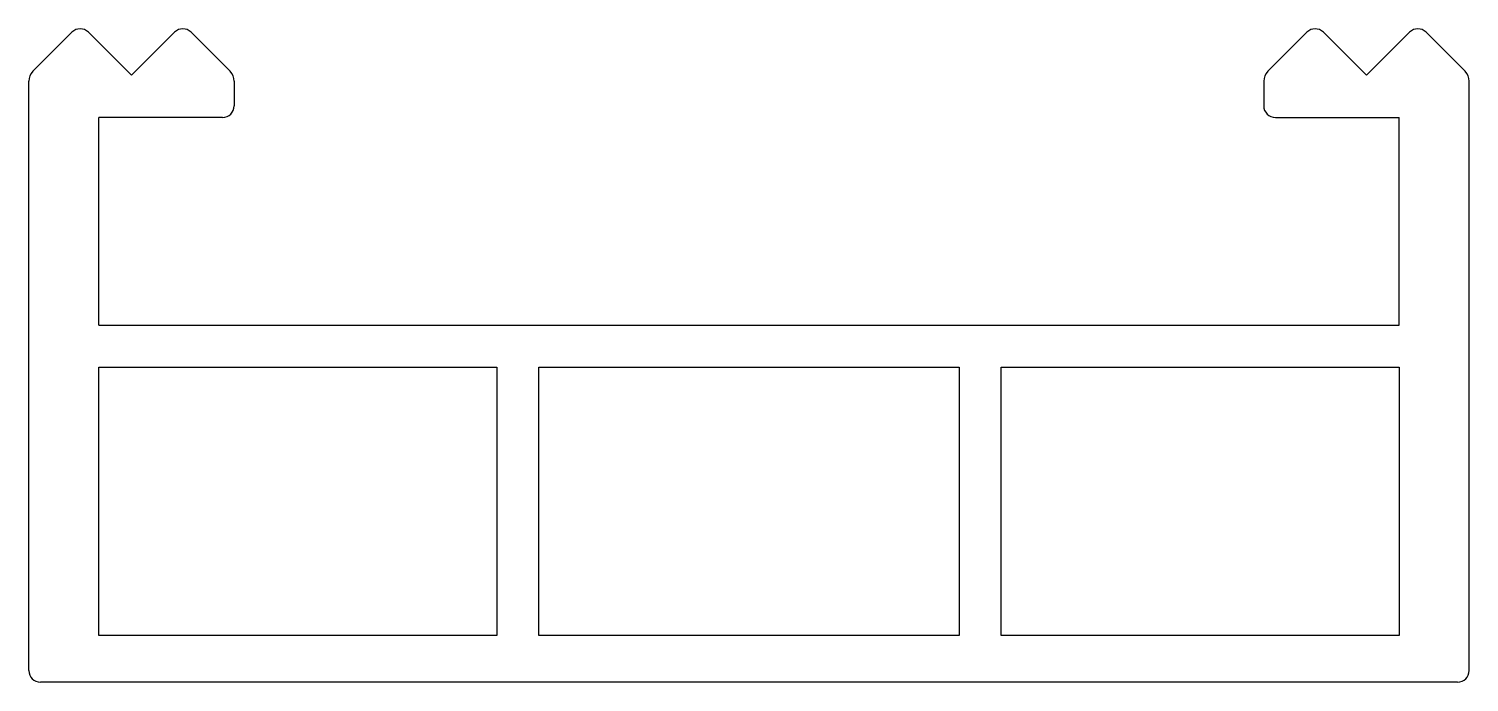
# Model space of a CAD drawing. Extents: x 1884.3 to 1915.2, y 2074.8 to 2088.8.
import ezdxf

# ---------------------------------------------------------------- set-up
doc = ezdxf.new("R2010")
doc.units = 0
doc.layers.get('0').update_dxf_attribs({"linetype": 'CONTINUOUS'})

msp = doc.modelspace()

# ---------------------------------------------------------------- linework, layer by layer
for p, q in [((1884.436, 2087.879), (1885.272, 2088.715)), ((1886.548, 2087.791), (1885.625, 2088.715)), ((1886.548, 2087.791), (1887.472, 2088.715)), ((1888.66, 2087.879), (1887.825, 2088.715)), ((1910.886, 2087.879), (1911.722, 2088.715)), ((1912.998, 2087.791), (1912.075, 2088.715)), ((1912.998, 2087.791), (1913.922, 2088.715)), ((1915.11, 2087.879), (1914.275, 2088.715)), ((1884.348, 2075.038), (1884.348, 2087.667)), ((1888.748, 2087.667), (1888.748, 2087.138)), ((1910.798, 2087.667), (1910.798, 2087.138)), ((1915.198, 2075.038), (1915.198, 2087.667)), ((1885.848, 2082.438), (1885.848, 2086.888)), ((1888.498, 2086.888), (1885.848, 2086.888)), ((1911.048, 2086.888), (1913.698, 2086.888)), ((1913.698, 2082.438), (1913.698, 2086.888)), ((1885.848, 2082.438), (1913.698, 2082.438)), ((1885.848, 2075.788), (1885.848, 2081.538)), ((1885.848, 2081.538), (1894.373, 2081.538)), ((1894.373, 2081.538), (1894.373, 2075.788)), ((1895.273, 2075.788), (1895.273, 2081.538)), ((1895.273, 2081.538), (1904.273, 2081.538)), ((1904.273, 2081.538), (1904.273, 2075.788)), ((1905.173, 2075.788), (1905.173, 2081.538)), ((1905.173, 2081.538), (1913.698, 2081.538)), ((1913.698, 2081.538), (1913.698, 2075.788)), ((1894.373, 2075.788), (1885.848, 2075.788)), ((1904.273, 2075.788), (1895.273, 2075.788)), ((1913.698, 2075.788), (1905.173, 2075.788)), ((1914.948, 2074.788), (1884.598, 2074.788))]:
    msp.add_line(p, q)
for centre, radius, start, end in [((1885.448, 2088.538), 0.25, 45, 135), ((1887.648, 2088.538), 0.25, 45, 135), ((1911.898, 2088.538), 0.25, 45, 135), ((1914.098, 2088.538), 0.25, 45, 135), ((1884.648, 2087.667), 0.3, 135, 180), ((1888.448, 2087.667), 0.3, 0, 45), ((1911.098, 2087.667), 0.3, 135, 180), ((1914.898, 2087.667), 0.3, 0, 45), ((1888.498, 2087.138), 0.25, 270, 0), ((1911.048, 2087.138), 0.25, 180, 270), ((1884.598, 2075.038), 0.25, 180, 270), ((1914.948, 2075.038), 0.25, 270, 0)]:
    msp.add_arc(centre, radius, start, end)

doc.saveas('drawing.dxf')
